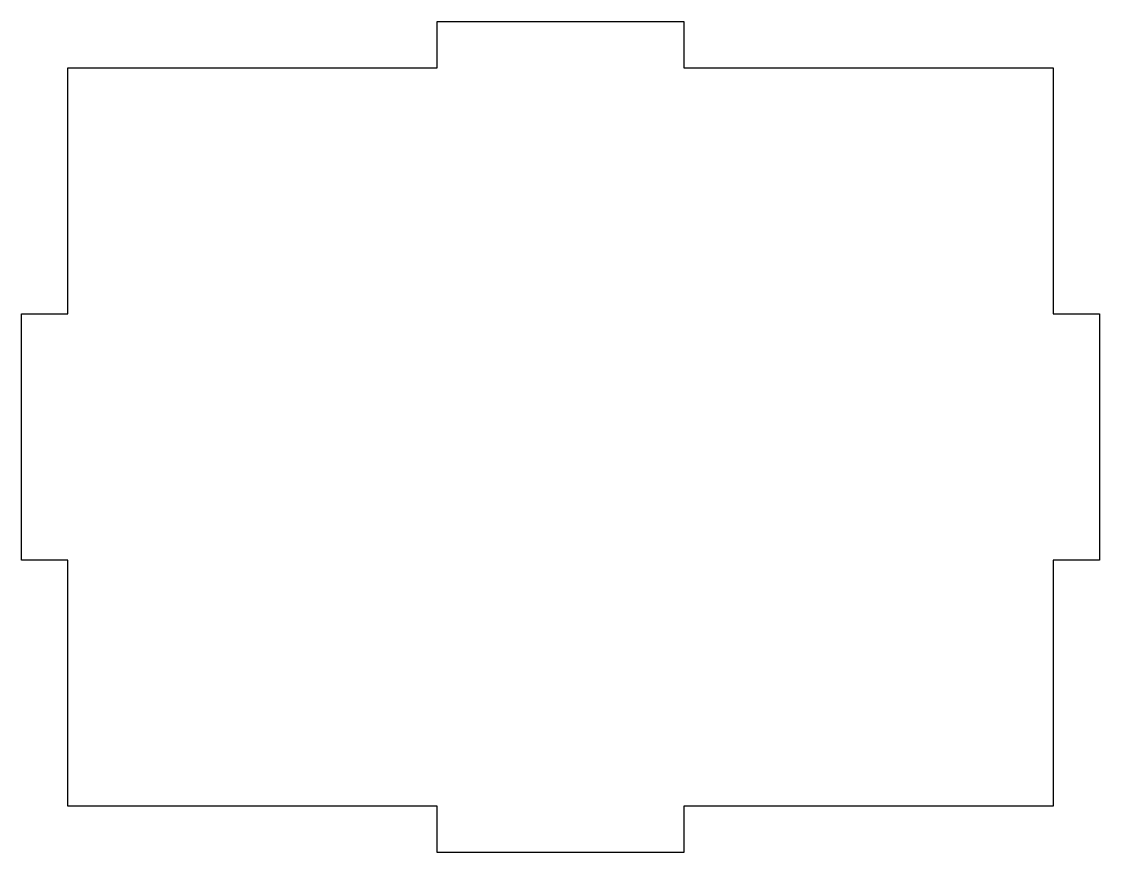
# Model space of a CAD drawing. Extents: x -67 to 3, y -3 to 51.
import ezdxf

# ---------------------------------------------------------------- set-up
doc = ezdxf.new("R2010")
doc.units = 0
doc.header["$MEASUREMENT"] = 0
doc.layers.add('VISIBLE', color=7, linetype='CONTINUOUS')

msp = doc.modelspace()

# ---------------------------------------------------------------- linework, layer by layer
at = {"layer": 'VISIBLE'}
for p, q in [((-40, 51), (-24, 51)), ((-40, 48), (-40, 51)), ((-24, 51), (-24, 48)), ((-64, 48), (-40, 48)), ((-64, 32), (-64, 48)), ((-24, 48), (0, 48)), ((0, 48), (0, 32)), ((-67, 32), (-64, 32)), ((-67, 16), (-67, 32)), ((0, 32), (3, 32)), ((3, 32), (3, 16)), ((-64, 16), (-67, 16)), ((-64, 0), (-64, 16)), ((0, 16), (0, 0)), ((3, 16), (0, 16)), ((-40, 0), (-64, 0)), ((-40, -3), (-40, 0)), ((0, 0), (-24, 0)), ((-24, 0), (-24, -3)), ((-24, -3), (-40, -3))]:
    msp.add_line(p, q, dxfattribs=at)

doc.saveas('drawing.dxf')
